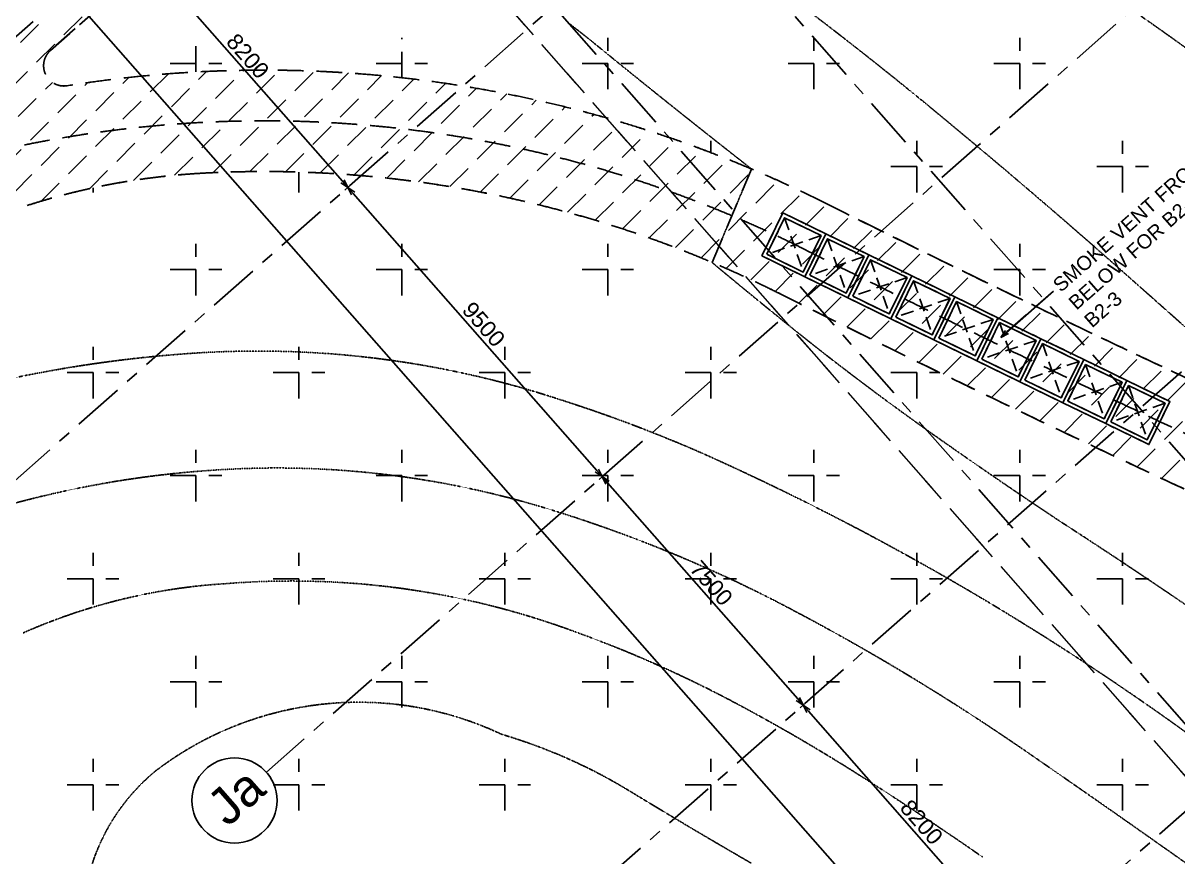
# Model space of a CAD drawing. Header units: millimetres. Extents: x 832728086 to 834530684, y 817551485 to 818349469.
# Drawn here: x 834297470 to 834325959, y 817929021 to 817949578 of the extents above; entities that cross this region are included whole.
import ezdxf

# ---------------------------------------------------------------- set-up
doc = ezdxf.new("R2010")
doc.units = ezdxf.units.MM
doc.header["$LTSCALE"] = 100
for name, pattern in [('Grid Line', [22.225, 12.7, -3.175, 3.175, -3.175]), ('Hidden', [9.525, 6.35, -3.175]), ('HIDDEN2', [4.7625, 3.175, -1.5875])]:
    doc.linetypes.add(name, pattern=pattern)
for name, color, linetype in [('+C-160', 160, 'Hidden'), ('DLN020__', 6, 'Continuous'), ('DLN030_1', 1, 'Continuous'), ('DLN051__', 7, 'Continuous'), ('DLN210__', 7, 'Continuous'), ('DLN990__', 1, 'Continuous')]:
    doc.layers.add(name, color=color, linetype=linetype)
doc.styles.get("Standard").update_dxf_attribs({"font": 'swiss.ttf'})
doc.styles.add('Swis721tBT', font='swissl.ttf')
doc.dimstyles.new('INTDIM', dxfattribs={"dimtxt": 200, "dimasz": 125, "dimexe": 100, "dimexo": 150, "dimgap": 80, "dimtad": 1, "dimdec": 0, "dimzin": 9, "dimdsep": 46, "dimtxsty": 'Swis721tBT', "dimblk": 'OPEN30', "dimcen": -125, "dimclrd": 256, "dimclre": 256, "dimclrt": 2, "dimaunit": 1, "dimadec": 1, "dimazin": 0, "dimtfac": 0.444444, "dimtdec": 0, "dimtix": 1, "dimtmove": 2, "dimatfit": 3, "dimldrblk": 'OPEN30', "dimfxl": 0, "dimtolj": 1, "dimlwd": -1, "dimlwe": -1, "dimarcsym": 0})
doc.dimstyles.new('INTDIM350', dxfattribs={"dimtxt": 350, "dimasz": 200, "dimexe": 100, "dimexo": 150, "dimgap": 100, "dimtad": 1, "dimdec": 0, "dimzin": 9, "dimdsep": 46, "dimtxsty": 'Swis721tBT', "dimblk": 'OPEN30', "dimcen": -125, "dimclrd": 256, "dimclre": 256, "dimclrt": 2, "dimaunit": 1, "dimadec": 1, "dimazin": 0, "dimtfac": 0.444444, "dimtdec": 0, "dimtix": 1, "dimtmove": 2, "dimatfit": 3, "dimldrblk": 'OPEN30', "dimfxl": 0, "dimtolj": 1, "dimlwd": -1, "dimlwe": -1, "dimarcsym": 0})

# ---------------------------------------------------------------- blocks, each defined once
blk = doc.blocks.new('_Open30')
at = {"color": 0, "linetype": 'ByBlock', "lineweight": -2}
for p, q in [((-1, 0.27), (0, 0)), ((0, 0), (-1, -0.27)), ((0, 0), (-1, 0))]:
    blk.add_line(p, q, dxfattribs=at)
blk = doc.blocks.new('*D28')
at = {"layer": 'Defpoints', "color": 0}
for p in [(834269377, 817985820), (834268235, 817984815), (834325665, 817921862)]:
    blk.add_point(p, dxfattribs=at)
at = {"layer": 'DLN030_1', "linetype": 'Continuous'}
for p, q in [((834269264, 817985721), (834268160, 817984749)), ((834324391, 817921007), (834268367, 817984665)), ((834325552, 817921763), (834324448, 817920791))]:
    blk.add_line(p, q, dxfattribs=at)
at = {"layer": 'DLN030_1', "xscale": 200, "yscale": 200, "zscale": 200}
for p, rotation in [((834268235, 817984815), 131.3501965874743), ((834324523, 817920857), 311.3501965874743)]:
    blk.add_blockref('_Open30', p, dxfattribs=dict(at, rotation=rotation))
at = {"layer": 'DLN030_1', "color": 2, "insert": (834295471, 817953436), "char_height": 400, "attachment_point": 5, "rotation": 311.3502, "style": 'Swis721tBT'}
blk.add_mtext('\\A1;85200', dxfattribs=at)
blk = doc.blocks.new('*D30')
at = {"layer": 'Defpoints', "color": 0}
for p in [(834317369, 817933343), (834316712, 817932765), (834322786, 817927187)]:
    blk.add_point(p, dxfattribs=at)
at = {"layer": 'DLN030_1', "linetype": 'Continuous'}
for p, q in [((834317256, 817933244), (834316637, 817932699)), ((834321998, 817926760), (834316845, 817932615)), ((834322674, 817927088), (834322055, 817926544))]:
    blk.add_line(p, q, dxfattribs=at)
at = {"layer": 'DLN030_1', "xscale": 200, "yscale": 200, "zscale": 200}
for p, rotation in [((834316712, 817932765), 131.3501965874743), ((834322130, 817926610), 311.3501965874743)]:
    blk.add_blockref('_Open30', p, dxfattribs=dict(at, rotation=rotation))
at = {"layer": 'DLN030_1', "color": 2, "insert": (834319635, 817929876), "char_height": 400, "attachment_point": 5, "rotation": 311.3502, "style": 'Swis721tBT'}
blk.add_mtext('\\A1;8200', dxfattribs=at)
blk = doc.blocks.new('*D31')
at = {"layer": 'Defpoints', "color": 0}
for p in [(834312414, 817938973), (834311757, 817938396), (834317369, 817933343)]:
    blk.add_point(p, dxfattribs=at)
at = {"layer": 'DLN030_1', "linetype": 'Continuous'}
for p, q in [((834312301, 817938874), (834311682, 817938329)), ((834316580, 817932916), (834311890, 817938245)), ((834317256, 817933244), (834316637, 817932699))]:
    blk.add_line(p, q, dxfattribs=at)
at = {"layer": 'DLN030_1', "xscale": 200, "yscale": 200, "zscale": 200}
for p, rotation in [((834311757, 817938396), 131.3501965874743), ((834316712, 817932765), 311.3501965874743)]:
    blk.add_blockref('_Open30', p, dxfattribs=dict(at, rotation=rotation))
at = {"layer": 'DLN030_1', "color": 2, "insert": (834314449, 817935769), "char_height": 400, "attachment_point": 5, "rotation": 311.3502, "style": 'Swis721tBT'}
blk.add_mtext('\\A1;7500', dxfattribs=at)
blk = doc.blocks.new('*D32')
at = {"layer": 'Defpoints', "color": 0}
for p in [(834306137, 817946105), (834305481, 817945527), (834312414, 817938973)]:
    blk.add_point(p, dxfattribs=at)
at = {"layer": 'DLN030_1', "linetype": 'Continuous'}
for p, q in [((834306025, 817946006), (834305406, 817945461)), ((834311625, 817938546), (834305613, 817945377)), ((834312301, 817938874), (834311682, 817938329))]:
    blk.add_line(p, q, dxfattribs=at)
at = {"layer": 'DLN030_1', "xscale": 200, "yscale": 200, "zscale": 200}
for p, rotation in [((834305481, 817945527), 131.3501965874743), ((834311757, 817938396), 311.3501965874743)]:
    blk.add_blockref('_Open30', p, dxfattribs=dict(at, rotation=rotation))
at = {"layer": 'DLN030_1', "color": 2, "insert": (834308834, 817942150), "char_height": 400, "attachment_point": 5, "rotation": 311.3502, "style": 'Swis721tBT'}
blk.add_mtext('\\A1;9500', dxfattribs=at)
blk = doc.blocks.new('*D33')
at = {"layer": 'Defpoints', "color": 0}
for p in [(834300611, 817952165), (834300064, 817951683), (834306137, 817946105)]:
    blk.add_point(p, dxfattribs=at)
at = {"layer": 'DLN030_1', "linetype": 'Continuous'}
for p, q in [((834300498, 817952066), (834299988, 817951617)), ((834305349, 817945677), (834300196, 817951533)), ((834306025, 817946006), (834305406, 817945461))]:
    blk.add_line(p, q, dxfattribs=at)
at = {"layer": 'DLN030_1', "xscale": 200, "yscale": 200, "zscale": 200}
for p, rotation in [((834300064, 817951683), 131.3501965874743), ((834305481, 817945527), 311.3501965874743)]:
    blk.add_blockref('_Open30', p, dxfattribs=dict(at, rotation=rotation))
at = {"layer": 'DLN030_1', "color": 2, "insert": (834303013, 817948764), "char_height": 400, "attachment_point": 5, "rotation": 311.3502, "style": 'Swis721tBT'}
blk.add_mtext('\\A1;8200', dxfattribs=at)
blk = doc.blocks.new('A$C062A3D83')
at = {"layer": '+C-160'}
for p, q in [((-17425, -49526), (-25187, -56357)), ((-40072, -70308), (-22089, -52324)), ((-39672, -70791), (-21675, -52794)), ((-25187, -56357), (-21441, -53060)), ((-21598, -56887), (-21598, -56045)), ((-16518, -57029), (-16518, -56045)), ((-11438, -57315), (-11438, -56045)), ((-6358, -57315), (-6358, -56045)), ((-1278, -57315), (-1278, -56045)), ((-22233, -56680), (-20963, -56680)), ((-17153, -56680), (-15883, -56680)), ((-12073, -56680), (-10803, -56680)), ((-6993, -56680), (-5723, -56680)), ((-1913, -56680), (-643, -56680)), ((-25420, -60074), (-22277, -56932)), ((-24226, -59765), (-21335, -56874)), ((-23137, -59560), (-20423, -56846)), ((-22127, -59434), (-19537, -56844)), ((-21179, -59370), (-18676, -56866)), ((-20269, -59344), (-17837, -56912)), ((-30700, -62703), (-25141, -57144)), ((-28377, -61264), (-24262, -57149)), ((-26766, -60537), (-23251, -57022)), ((-19388, -59346), (-17020, -56978)), ((-18533, -59375), (-16221, -57064)), ((-17702, -59428), (-15442, -57168)), ((-16893, -59503), (-14679, -57289)), ((-16105, -59599), (-13933, -57427)), ((-15336, -59714), (-13203, -57581)), ((-14585, -59847), (-12487, -57749)), ((-13852, -59997), (-11786, -57932)), ((-13135, -60164), (-11099, -58128)), ((-12433, -60346), (-10424, -58337)), ((-11747, -60544), (-9762, -58560)), ((-8898, -58875), (-8898, -58585)), ((-3818, -59855), (-3818, -58585)), ((1262, -59855), (1262, -58585)), ((-11074, -60755), (-9113, -58794)), ((-10415, -60980), (-8475, -59040)), ((-4453, -59220), (-3183, -59220)), ((627, -59220), (1897, -59220)), ((-19058, -59855), (-19058, -59354)), ((-9770, -61218), (-7849, -59298)), ((-8866, -61583), (-7892, -59280)), ((-24138, -59855), (-24138, -59745)), ((-9137, -61470), (-7235, -59567)), ((-8517, -61733), (-6631, -59847)), ((-7908, -62009), (-6037, -60138)), ((-7636, -61423), (-7119, -60363)), ((-7119, -60363), (-6059, -60879)), ((-7516, -61382), (-7078, -60483)), ((-7312, -62296), (-5448, -60432)), ((-7078, -60483), (-6179, -60921)), ((-6722, -62590), (-4857, -60725)), ((-6179, -60921), (-6617, -61820)), ((-6059, -60879), (-6575, -61940)), ((-6575, -61940), (-6059, -60879)), ((-6059, -60879), (-4998, -61396)), ((-21598, -62395), (-21598, -61125)), ((-16518, -62395), (-16518, -61125)), ((-11438, -62395), (-11438, -61125)), ((-6455, -61899), (-6017, -61000)), ((-6132, -62884), (-4266, -61018)), ((-6017, -61000), (-5118, -61438)), ((-1278, -62395), (-1278, -61125)), ((-6575, -61940), (-7636, -61423)), ((-6617, -61820), (-7516, -61382)), ((-5118, -61438), (-5556, -62337)), ((-5540, -63176), (-3673, -61309)), ((-4998, -61396), (-5515, -62457)), ((-5515, -62457), (-4998, -61396)), ((-5394, -62415), (-4956, -61516)), ((-4998, -61396), (-3937, -61913)), ((-4956, -61516), (-4057, -61954)), ((-22233, -61760), (-20963, -61760)), ((-17153, -61760), (-15883, -61760)), ((-12073, -61760), (-10803, -61760)), ((-4948, -63468), (-3080, -61600)), ((-1913, -61760), (-643, -61760)), ((-5515, -62457), (-6575, -61940)), ((-5556, -62337), (-6455, -61899)), ((-4057, -61954), (-4495, -62853)), ((-3937, -61913), (-4454, -62974)), ((-4454, -62974), (-3937, -61913)), ((-4355, -63759), (-2486, -61890)), ((-4333, -62932), (-3896, -62033)), ((-3937, -61913), (-2876, -62430)), ((-3896, -62033), (-2997, -62471)), ((-3762, -64049), (-1892, -62179)), ((-1593, -63298), (-447, -62289)), ((-4454, -62974), (-5515, -62457)), ((-4495, -62853), (-5394, -62415)), ((-2997, -62471), (-3434, -63370)), ((-2876, -62430), (-3393, -63491)), ((-3393, -63491), (-2876, -62430)), ((-3273, -63449), (-2835, -62550)), ((-3167, -64339), (-1296, -62467)), ((-2876, -62430), (-1815, -62946)), ((-2835, -62550), (-1936, -62988)), ((-3434, -63370), (-4333, -62932)), ((-2572, -64627), (-700, -62755)), ((-1815, -62946), (-2332, -64007)), ((-2332, -64007), (-1815, -62946)), ((-1815, -62946), (-755, -63463)), ((-3393, -63491), (-4454, -62974)), ((-1936, -62988), (-2374, -63887)), ((-2212, -63966), (-1774, -63067)), ((-1976, -64915), (-102, -63042)), ((-1774, -63067), (-875, -63505)), ((-2332, -64007), (-3393, -63491)), ((-2374, -63887), (-3273, -63449)), ((-1379, -65202), (496, -63327)), ((-875, -63505), (-1313, -64404)), ((-1271, -64524), (-755, -63463)), ((-755, -63463), (-1271, -64524)), ((-1271, -64524), (-755, -63463)), ((-755, -63463), (306, -63980)), ((-755, -63463), (306, -63980)), ((-24138, -64935), (-24138, -63665)), ((-19058, -64935), (-19058, -63665)), ((-13978, -64935), (-13978, -63665)), ((-8898, -64935), (-8898, -63665)), ((-1151, -64483), (-713, -63584)), ((-781, -65488), (1095, -63612)), ((-713, -63584), (186, -64022)), ((1262, -63692), (1262, -63665)), ((-3818, -64935), (-3818, -64022)), ((-1271, -64524), (-2332, -64007)), ((-1313, -64404), (-2212, -63966)), ((186, -64022), (-252, -64921)), ((306, -63980), (-211, -65041)), ((-211, -65041), (306, -63980)), ((306, -63980), (-211, -65041)), ((-211, -65041), (306, -63980)), ((-183, -65773), (1694, -63897)), ((306, -63980), (1367, -64497)), ((306, -63980), (1367, -64497)), ((-24773, -64300), (-23503, -64300)), ((-19693, -64300), (-18423, -64300)), ((-14613, -64300), (-13343, -64300)), ((-9533, -64300), (-8263, -64300)), ((-4453, -64300), (-3247, -64300)), ((-90, -64999), (348, -64100)), ((-90, -64999), (348, -64100)), ((348, -64100), (1247, -64538)), ((348, -64100), (1247, -64538)), ((417, -66058), (2295, -64180)), ((-211, -65041), (-1271, -64524)), ((-211, -65041), (-1271, -64524)), ((-252, -64921), (-1151, -64483)), ((1247, -64538), (809, -65437)), ((1247, -64538), (809, -65437)), ((1367, -64497), (850, -65558)), ((850, -65558), (1367, -64497)), ((1367, -64497), (850, -65558)), ((850, -65558), (1367, -64497)), ((971, -65516), (1409, -64617)), ((971, -65516), (1409, -64617)), ((1017, -66342), (2896, -64462)), ((1367, -64497), (2428, -65014)), ((1367, -64497), (2428, -65014)), ((1409, -64617), (2308, -65055)), ((1409, -64617), (2308, -65055)), ((1618, -66624), (3498, -64744)), ((850, -65558), (-211, -65041)), ((850, -65558), (-211, -65041)), ((809, -65437), (-90, -64999)), ((809, -65437), (-90, -64999)), ((2308, -65055), (1870, -65954)), ((2308, -65055), (1870, -65954)), ((2428, -65014), (1911, -66074)), ((2428, -65014), (1911, -66074)), ((2220, -66906), (4101, -65025)), ((1870, -65954), (971, -65516)), ((1870, -65954), (971, -65516)), ((1911, -66074), (850, -65558)), ((1911, -66074), (850, -65558)), ((-21598, -67475), (-21598, -66205)), ((-16518, -67475), (-16518, -66205)), ((-11438, -67475), (-11438, -66205)), ((-6358, -67475), (-6358, -66205)), ((-1278, -67475), (-1278, -66205)), ((-22233, -66840), (-20963, -66840)), ((-17153, -66840), (-15883, -66840)), ((-12073, -66840), (-10803, -66840)), ((-6993, -66840), (-5723, -66840)), ((-1913, -66840), (-643, -66840)), ((-24138, -70015), (-24138, -68745)), ((-19058, -70015), (-19058, -68745)), ((-13978, -70015), (-13978, -68745)), ((-8898, -70015), (-8898, -68745)), ((-3818, -70015), (-3818, -68745)), ((1262, -70015), (1262, -68745)), ((-24773, -69380), (-23503, -69380)), ((-19693, -69380), (-18423, -69380)), ((-14613, -69380), (-13343, -69380)), ((-9533, -69380), (-8263, -69380)), ((-4453, -69380), (-3183, -69380)), ((627, -69380), (1897, -69380)), ((-21598, -72555), (-21598, -71285)), ((-16518, -72555), (-16518, -71285)), ((-11438, -72555), (-11438, -71285)), ((-6358, -72555), (-6358, -71285)), ((-1278, -72555), (-1278, -71285)), ((-22233, -71920), (-20963, -71920)), ((-17153, -71920), (-15883, -71920)), ((-12073, -71920), (-10803, -71920)), ((-6993, -71920), (-5723, -71920)), ((-1913, -71920), (-643, -71920)), ((-24138, -75095), (-24138, -73825)), ((-19058, -75095), (-19058, -73825)), ((-13978, -75095), (-13978, -73825)), ((-8898, -75095), (-8898, -73825)), ((-3818, -75095), (-3818, -73825)), ((1262, -75095), (1262, -73825)), ((-24773, -74460), (-23503, -74460)), ((-19693, -74460), (-18423, -74460)), ((-14613, -74460), (-13343, -74460)), ((-9533, -74460), (-8263, -74460)), ((-4453, -74460), (-3183, -74460)), ((627, -74460), (1897, -74460))]:
    blk.add_line(p, q, dxfattribs=at)
at = {"layer": '+C-160', "lineweight": 18, "ltscale": 2}
blk.add_line((-16848, -51922), (7696, -79810), dxfattribs=at)
at = {"layer": '+C-160', "ltscale": 5e-05}
blk.add_line((-8866, -61583), (-7892, -59280), dxfattribs=at)
at = {"layer": '+C-160', "ltscale": 0.5}
for p, q in [((-7078, -60483), (-6617, -61820)), ((-6179, -60921), (-7516, -61382)), ((-6017, -61000), (-5556, -62337)), ((-5118, -61438), (-6455, -61899)), ((-4956, -61516), (-4495, -62853)), ((-4057, -61954), (-5394, -62415)), ((-3896, -62033), (-3434, -63370)), ((-2997, -62471), (-4333, -62932)), ((-2835, -62550), (-2374, -63887)), ((-1936, -62988), (-3273, -63449)), ((-1774, -63067), (-1313, -64404)), ((-875, -63505), (-2212, -63966)), ((-713, -63584), (-252, -64921)), ((186, -64022), (-1151, -64483)), ((348, -64100), (809, -65437)), ((1247, -64538), (-90, -64999)), ((1409, -64617), (1870, -65954)), ((2308, -65055), (971, -65516))]:
    blk.add_line(p, q, dxfattribs=at)
at = {"layer": '+C-160', "lineweight": -2}
for p, q in [((-1743, -63430), (-1628, -63257)), ((-1743, -63430), (-1593, -63298)), ((-1558, -63338), (-1743, -63430))]:
    blk.add_line(p, q, dxfattribs=at)
at = {"layer": '+C-160', "ltscale": 5e-05}
for centre, radius, start, end in [((-66043, -133768), 98444, 50.14704, 54.92637), ((-29398, -100598), 54780, 51.6346, 55.9472), ((-38181, -88894), 42042, 50.858, 52.1813), ((138976, 128573), 238451, 230.82786, 231.98094), ((-111057, -188663), 169433, 48.69335, 50.35719), ((-316542, -422092), 480421, 47.87815, 48.66074), ((70470, 33254), 123646, 230.0857, 231.73734), ((-20072, -87586), 23818, 72.0849, 93.8807), ((-19489, -96089), 32341, 93.8918, 112.2507), ((39066, -5777), 73553, 232.11689, 234.89243), ((-23693, -99656), 36417, 66.3837, 72.5061), ((74118, 44082), 134500, 234.89212, 236.41122), ((-36668, -127858), 67458, 53.81097, 65.88199), ((-19495, -91946), 25297, 90.535, 118.1317), ((-19634, -89531), 22881, 73.2907, 90.2454), ((-23005, -100633), 34484, 61.9856, 73.2301), ((-79155, -190130), 145413, 50.13546, 57.15652), ((-19985, -84010), 14534, 93.3759, 113.8541), ((-19236, -89579), 20142, 69.5025, 94.5694), ((-33486, -120605), 57039, 55.3278, 62.1134), ((-22461, -99046), 30140, 61.6955, 70.0619), ((-17584, -80681), 8255, 64.7283, 127.4422), ((-30143, -113554), 46556, 57.5062, 61.8385), ((-17832, -86008), 13336, 58.6305, 73.5684), ((-211038, -378590), 370217, 54.18669, 55.44236), ((-19448, -77949), 4955, 129.5381, 167.0241), ((-51792, -147556), 86865, 55.18569, 57.51019), ((64136, 48438), 144126, 238.63051, 240.009)]:
    blk.add_arc(centre, radius, start, end, dxfattribs=at)
at = {"layer": '+C-160'}
for centre, radius, start, end in [((-24857, -56733), 500, 131.3506, 279.0597), ((-19917, -87710), 30869, 63.4387, 99.0597), ((-19917, -87710), 29619, 63.4387, 122.5564), ((-20500, -76574), 17217, 92.9975, 167.1117), ((-19917, -87710), 28369, 63.4387, 92.9975), ((171056, 294298), 396216, 243.43867, 248.15022), ((171056, 294298), 397466, 243.43867, 245.33032), ((171056, 294298), 398716, 243.43867, 248.15022)]:
    blk.add_arc(centre, radius, start, end, dxfattribs=at)
for centre, major_axis, ratio, start_param, end_param in [((-24857, -56733), (164, 472), 1, 1.05579, 3.6338), ((-19917, -87710), (-30532, 4545), 1, 4.396571, 5.018274), ((-19917, -87710), (6491, 27616), 1, -0.232721, 0.283178), ((-20500, -76574), (-13477, 10715), 1, -0.846767, 0.446769), ((171056, 294298), (177141, 354412), 0.999983, 3.141512, 3.141697), ((171056, 294298), (-358217, 169315), 1, 1.548936, 1.630983), ((171056, 294298), (-360237, 170889), 1, 1.550156, 1.579164)]:
    blk.add_ellipse(centre, major_axis=major_axis, ratio=ratio, start_param=start_param, end_param=end_param, dxfattribs=at)

msp = doc.modelspace()

# ---------------------------------------------------------------- linework, layer by layer
at = {"layer": 'DLN020__', "linetype": 'Grid Line'}
for p, q in [((834361118.7104, 818005416.1294), (834291780.7799, 817944393.5568)), ((834335393.3709, 817928286.329), (834271595.72, 818000777.4892)), ((834366536.119, 817999260.5073), (834297198.1885, 817938237.9347)), ((834332165.4227, 817925445.4928), (834268367.7718, 817997936.653)), ((834372812.6492, 817992128.6936), (834303474.7187, 817931106.121)), ((834377767.5961, 817986498.5514), (834308429.6656, 817925475.9788)), ((834383185.0047, 817980342.9292), (834313847.0742, 817919320.3567))]:
    msp.add_line(p, q, dxfattribs=at)
at = {"layer": 'DLN020__', "linetype": 'Continuous'}
msp.add_circle((834302686.4982, 817930412.4292), 1050, dxfattribs=at)
at = {"layer": 'DLN210__', "color": 2, "linetype": 'HIDDEN2', "lineweight": 18, "ltscale": 2}
msp.add_lwpolyline([(834322079.0504, 818033400.7794), (834273584.7587, 817990722.1703), (834304338.188, 817955778.066), (834304338.0644, 817955777.9573), (834306485.0849, 817953338.8671), (834306485.3316, 817953338.3377), (834331029.1096, 817925450.0548), (834375214.7739, 817964337.2819), (834375214.7739, 817964337.2819), (834375214.7739, 817964337.2819), (834374049.3733, 817981008.6316), (834340358.4538, 818019248.4846, 0.2453038077), (834331397.2624, 818022812.8034), (834322079.0504, 818033400.7794), (834273584.7587, 817990722.1703)], format="xyb", close=True, dxfattribs=at)
at = {"layer": 'DLN990__', "linetype": 'Hidden', "ltscale": 0.5}
for p, q in [((834316255.3783, 817944777.2029), (834316716.4057, 817943440.246)), ((834317154.3705, 817944339.2382), (834315817.4136, 817943878.2108)), ((834317316.1891, 817944260.4045), (834317777.2165, 817942923.4476)), ((834318215.1812, 817943822.4398), (834316878.2243, 817943361.4124)), ((834318376.9998, 817943743.6061), (834318838.0272, 817942406.6492)), ((834319275.9919, 817943305.6414), (834317939.0351, 817942844.614)), ((834319437.8105, 817943226.8077), (834319898.838, 817941889.8509)), ((834320336.8027, 817942788.843), (834318999.8458, 817942327.8156)), ((834320498.6213, 817942710.0094), (834320959.6487, 817941373.0525)), ((834321397.6134, 817942272.0446), (834320060.6565, 817941811.0172)), ((834321559.432, 817942193.211), (834322020.4594, 817940856.2541)), ((834322458.4242, 817941755.2462), (834321121.4673, 817941294.2188)), ((834322620.2428, 817941676.4126), (834323081.2702, 817940339.4557)), ((834323519.2349, 817941238.4478), (834322182.278, 817940777.4204)), ((834323681.0535, 817941159.6142), (834324142.0809, 817939822.6573)), ((834324580.0456, 817940721.6495), (834323243.0888, 817940260.622)), ((834324741.8642, 817940642.8158), (834325202.8917, 817939305.8589)), ((834325640.8564, 817940204.8511), (834324303.8995, 817939743.8236))]:
    msp.add_line(p, q, dxfattribs=at)
at = {"layer": 'DLN990__'}
for points in [[(834315697.0875, 817943836.7183), (834316213.8859, 817944897.529), (834317274.6966, 817944380.7306), (834316757.8982, 817943319.9199)], [(834315817.4136, 817943878.2108), (834316255.3783, 817944777.2029), (834317154.3705, 817944339.2382), (834316716.4057, 817943440.246)], [(834316757.8982, 817943319.9199), (834317274.6966, 817944380.7306), (834318335.5073, 817943863.9323), (834317818.7089, 817942803.1215)], [(834316878.2243, 817943361.4124), (834317316.1891, 817944260.4045), (834318215.1812, 817943822.4398), (834317777.2165, 817942923.4476)], [(834317818.7089, 817942803.1215), (834318335.5073, 817943863.9323), (834319396.3181, 817943347.1339), (834318879.5197, 817942286.3231)], [(834317939.0351, 817942844.614), (834318376.9998, 817943743.6061), (834319275.9919, 817943305.6414), (834318838.0272, 817942406.6492)], [(834318879.5197, 817942286.3231), (834319396.3181, 817943347.1339), (834320457.1288, 817942830.3355), (834319940.3304, 817941769.5247)], [(834318999.8458, 817942327.8156), (834319437.8105, 817943226.8077), (834320336.8027, 817942788.843), (834319898.838, 817941889.8509)], [(834319940.3304, 817941769.5247), (834320457.1288, 817942830.3355), (834321517.9395, 817942313.5371), (834321001.1412, 817941252.7263)], [(834320060.6565, 817941811.0172), (834320498.6213, 817942710.0094), (834321397.6134, 817942272.0446), (834320959.6487, 817941373.0525)], [(834321001.1412, 817941252.7263), (834321517.9395, 817942313.5371), (834322578.7503, 817941796.7387), (834322061.9519, 817940735.928)], [(834321121.4673, 817941294.2188), (834321559.432, 817942193.211), (834322458.4242, 817941755.2462), (834322020.4594, 817940856.2541)], [(834322061.9519, 817940735.928), (834322578.7503, 817941796.7387), (834323639.561, 817941279.9403), (834323122.7626, 817940219.1296)], [(834322061.9519, 817940735.928), (834322578.7503, 817941796.7387), (834323639.561, 817941279.9403), (834323122.7626, 817940219.1296)], [(834322182.278, 817940777.4204), (834322620.2428, 817941676.4126), (834323519.2349, 817941238.4478), (834323081.2702, 817940339.4557)], [(834323122.7626, 817940219.1296), (834323639.561, 817941279.9403), (834324700.3718, 817940763.1419), (834324183.5734, 817939702.3312)], [(834323122.7626, 817940219.1296), (834323639.561, 817941279.9403), (834324700.3718, 817940763.1419), (834324183.5734, 817939702.3312)], [(834323243.0888, 817940260.622), (834323681.0535, 817941159.6142), (834324580.0456, 817940721.6495), (834324142.0809, 817939822.6573)], [(834323243.0888, 817940260.622), (834323681.0535, 817941159.6142), (834324580.0456, 817940721.6495), (834324142.0809, 817939822.6573)], [(834324183.5734, 817939702.3312), (834324700.3718, 817940763.1419), (834325761.1825, 817940246.3435), (834325244.3841, 817939185.5328)], [(834324183.5734, 817939702.3312), (834324700.3718, 817940763.1419), (834325761.1825, 817940246.3435), (834325244.3841, 817939185.5328)], [(834324303.8995, 817939743.8236), (834324741.8642, 817940642.8158), (834325640.8564, 817940204.8511), (834325202.8917, 817939305.8589)], [(834324303.8995, 817939743.8236), (834324741.8642, 817940642.8158), (834325640.8564, 817940204.8511), (834325202.8917, 817939305.8589)]]:
    msp.add_lwpolyline(points, close=True, dxfattribs=at)

# ---------------------------------------------------------------- block references
at = {"layer": '+C-160', "ltscale": 5}
msp.add_blockref('A$C062A3D83', (834323333.3128, 818005260.0327), dxfattribs=at)

# ---------------------------------------------------------------- texts
at = {"color": 0, "insert": (834322837.932, 817943186.3574), "char_height": 350, "width": 5668.114938, "attachment_point": 1, "rotation": 41.35019583}
msp.add_mtext('{\\C7;SMOKE VENT FROM BELOW FOR B2-2 & B2-3}', dxfattribs=at)
at = {"layer": 'DLN051__', "insert": (834301918.8237, 817930414.1597), "char_height": 900, "attachment_point": 1, "rotation": 41.35019583}
msp.add_mtext_dynamic_manual_height_columns('Ja', width=1139.353471, gutter_width=1, heights=[0], dxfattribs=at)

# ---------------------------------------------------------------- dimensions: what is measured, and where the dimension line sits
at = {"layer": 'DLN030_1'}
for base, p1, p2, picture, middle in [((834268234.7779, 817984815.415), (834325664.7353, 817921861.8346), (834269376.5388, 817985820.2502), '*D28', (834295470.9447, 817953435.6146)), ((834300063.5132, 817951682.9826), (834306137.2817, 817946105.0062), (834300611.0237, 817952164.8328), '*D33', (834303013.1317, 817948763.674))]:
    dim = msp.add_linear_dim(base=base, p1=p1, p2=p2, angle=131.35019659, dimstyle='INTDIM', override={"dimtxt": 400, "dimasz": 200, "dimarcsym": 2}, dxfattribs=at)
    dim.commit()
    dim.dimension.update_dxf_attribs({"geometry": picture, "text_midpoint": middle, "dimtype": 160})
for base, p1, p2, picture, middle in [((834305480.9218, 817945527.3604), (834312413.8119, 817938973.1926), (834306137.2817, 817946105.0062), '*D32', (834308833.5579, 817942150.1161)), ((834311757.4521, 817938395.5468), (834317368.7588, 817933343.0504), (834312413.8119, 817938973.1926), '*D31', (834314449.2965, 817935769.1382)), ((834316712.3989, 817932765.4045), (834322786.1674, 817927187.4282), (834317368.7588, 817933343.0504), '*D30', (834319635.4742, 817929876.256))]:
    dim = msp.add_linear_dim(base=base, p1=p1, p2=p2, angle=131.35019659, dimstyle='INTDIM', override={"dimtxt": 400, "dimasz": 200, "dimarcsym": 2}, dxfattribs=at)
    dim.commit()
    dim.dimension.update_dxf_attribs({"geometry": picture, "text_midpoint": middle})

# ---------------------------------------------------------------- leaders
at = {"color": 0}
msp.add_leader([(834321590.1004, 817941830.3177), (834322886.5345, 817942971.2768)], dimstyle='INTDIM350', override={"dimgap": 100, "dimtad": 0}, dxfattribs=at)

doc.saveas('drawing.dxf')
